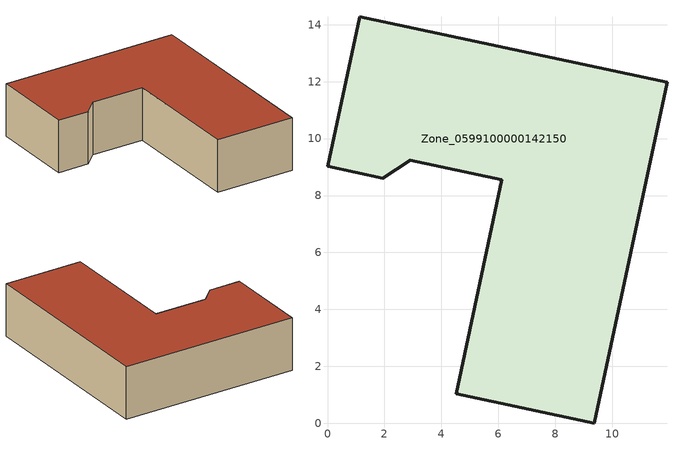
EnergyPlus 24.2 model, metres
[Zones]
Zone_0599100000142150
 floor ground (C_G): 1.13,14.28 11.93,11.98 9.37,0 4.53,1.03 6.13,8.55 2.91,9.24 1.94,8.61 0,9.03 z0
 wall outside (C_F): 2.91,9.24 6.13,8.55 4.53,1.03 9.37,0 11.93,11.98 1.13,14.28 0,9.03 1.94,8.61 2.91,9.24 z0:3.27
 roof outside (C_R): 9.37,0 11.93,11.98 1.13,14.28 0,9.03 1.94,8.61 2.91,9.24 6.13,8.55 4.53,1.03 z3.27
[BUILDING]
Pand.0599100000142150: North Axis=0; Terrain=City; Loads Convergence Tolerance Value=0.04; Temperature Convergence Tolerance Value=0.4; Solar Distribution=FullExterior; Maximum Number of Warmup Days=25; Minimum Number of Warmup Days=1
[Site:Location]
Rotterdam.The.Hague.AP_ZH_NLD Design_Conditions: Latitude=51.96; Longitude=4.45; Time Zone=1; Elevation=-4.5
[SITE:GROUNDTEMPERATURE:BUILDINGSURFACE]
18, 18, 18, 18, 18, 18, 18, 18, 18, 18, 18, 18
[MATERIAL] Thermal Absorptance=0.9; Solar Absorptance=0.7; Visible Absorptance=0.7
Name | Roughness | Thickness | Conductivity | Density | Specific Heat
G.TI.1975-1991 | MediumSmooth | 0.15 | 0.288461 | 540 | 1210
F.TI.1975-1991 | Rough | 0.3 | 0.230769 | 1920 | 840
R.TI.1975-1991 | MediumRough | 0.2 | 0.153846 | 1500 | 1000
[CONSTRUCTION]
C_G: G.TI.1975-1991
C_F: F.TI.1975-1991
C_R: R.TI.1975-1991
[ZONE]
Zone_0599100000142150: Type=1; Multiplier=1; Ceiling Height=Autocalculate; Volume=Autocalculate; Floor Area=autocalculate; Part of Total Floor Area=Yes
[ZONEINFILTRATION:DESIGNFLOWRATE]
Infil_Zone_0599100000142150: Zone or ZoneList or Space or SpaceList=Zone_0599100000142150; Schedule=AlwaysOn; Design Flow Rate Calculation Method=Flow/Area; Flow Rate per Floor Area=0.003; Constant Term Coefficient=1; Temperature Term Coefficient=0; Velocity Term Coefficient=0; Velocity Squared Term Coefficient=0
[HVACTEMPLATE:ZONE:IDEALLOADSAIRSYSTEM]
Zone_0599100000142150: Maximum Heating Supply Air Temperature=50; Minimum Cooling Supply Air Temperature=13; Maximum Heating Supply Air Humidity Ratio=0.0156; Minimum Cooling Supply Air Humidity Ratio=0.0077; Heating Limit=NoLimit; Cooling Limit=NoLimit; Dehumidification Control Type=ConstantSensibleHeatRatio; Cooling Sensible Heat Ratio=0.7; Dehumidification Setpoint=60; Humidification Control Type=None; Humidification Setpoint=30; Outdoor Air Method=None; Outdoor Air Flow Rate per Person=0.00944; Outdoor Air Flow Rate per Zone Floor Area=0; Outdoor Air Flow Rate per Zone=0; Demand Controlled Ventilation Type=None; Outdoor Air Economizer Type=NoEconomizer; Heat Recovery Type=None; Sensible Heat Recovery Effectiveness=0.7; Latent Heat Recovery Effectiveness=0.65
[ZONECONTROL:THERMOSTAT]
ThermostatControl_Zone_0599100000142150: Zone or ZoneList=Zone_0599100000142150; Control Type Schedule=DualSetpointControlType; Control 1=Thermostat_Zone_0599100000142150; Temperature Difference Between Cutout And Setpoint=0
[THERMOSTATSETPOINT:DUALSETPOINT]
Thermostat_Zone_0599100000142150: Heating Setpoint Temperature Schedule=HeatingSetpoint_Zone_0599100000142150; Cooling Setpoint Temperature Schedule=CoolingSetpoint_Zone_0599100000142150
[SCHEDULE:COMPACT]
HeatingSetpoint_Zone_0599100000142150: Through: 12/31, For: AllDays, Until: 24:00, 21
CoolingSetpoint_Zone_0599100000142150: Through: 12/31, For: AllDays, Until: 24:00, 24
DualSetpointControlType: Through: 12/31, For: AllDays, Until: 24:00, 4
AlwaysOn: Through: 12/31, For: AllDays, Until: 24:00, 1
